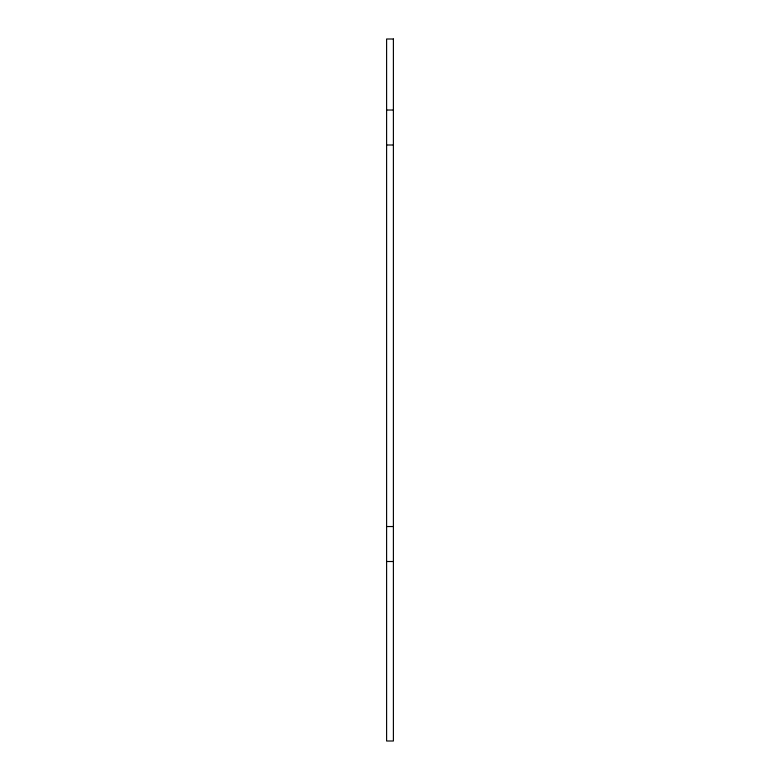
<?xml version="1.0" encoding="UTF-8"?>
<svg xmlns="http://www.w3.org/2000/svg" width="780" height="780" viewBox="0 0 780 780"><rect width="100%" height="100%" fill="white"/><g stroke="black" fill="none" stroke-linecap="round" stroke-linejoin="round"><path stroke-width="1.17" d="M386.607 110.029L393.393 110.029M386.607 145.002L393.393 145.002M386.607 526.539L393.393 526.539M386.607 561.512L393.393 561.512M393.393 39L386.607 39L386.607 741L393.393 741L393.393 39"/></g></svg>
